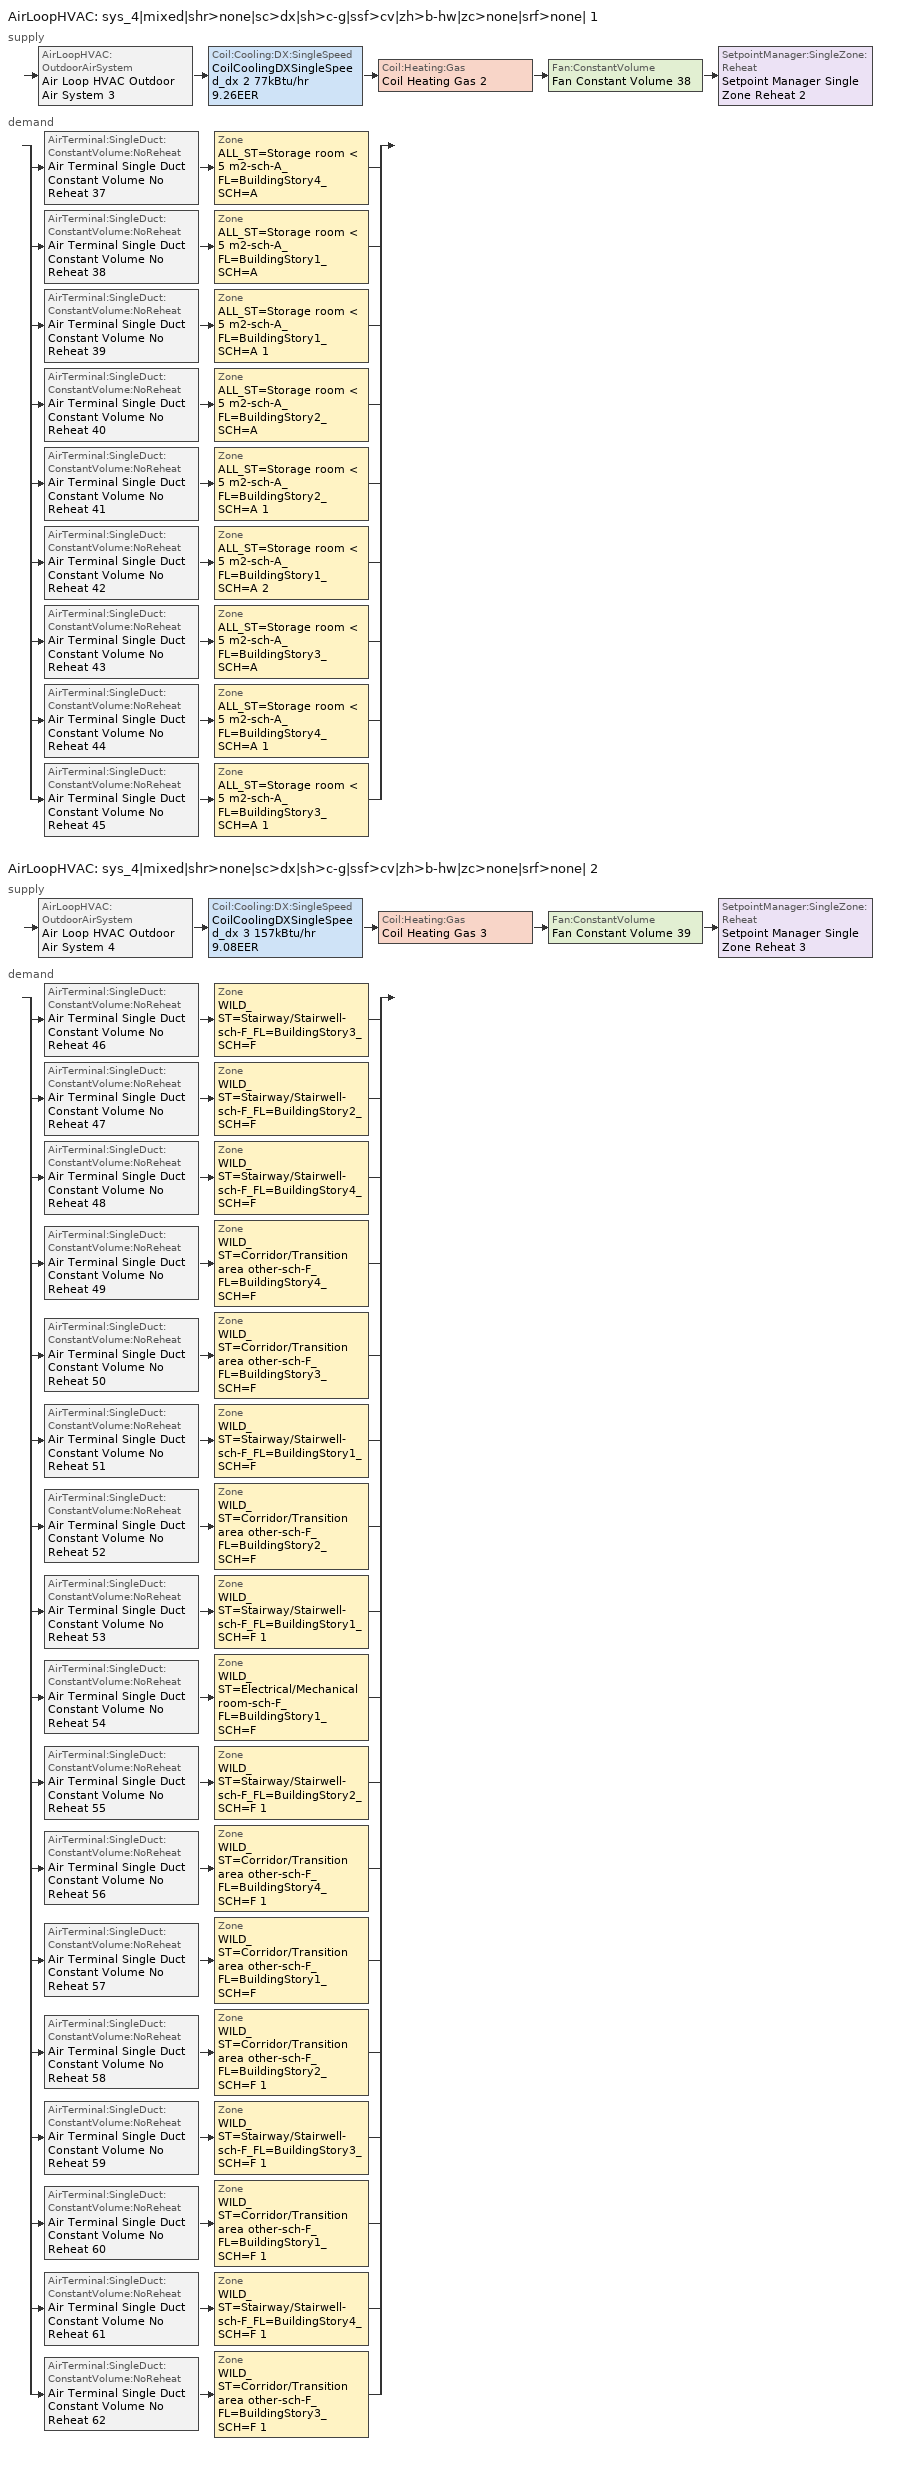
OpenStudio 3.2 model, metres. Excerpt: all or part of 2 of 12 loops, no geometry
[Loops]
AirLoopHVAC 'sys_4|mixed|shr>none|sc>dx|sh>c-g|ssf>cv|zh>b-hw|zc>none|srf>none| 1'
 supply: AirLoopHVAC:OutdoorAirSystem 'Air Loop HVAC Outdoor Air System 3' > Coil:Cooling:DX:SingleSpeed 'CoilCoolingDXSingleSpeed_dx 2 77kBtu/hr 9.26EER' > Coil:Heating:Gas 'Coil Heating Gas 2' > Fan:ConstantVolume 'Fan Constant Volume 38' > SetpointManager:SingleZone:Reheat 'Setpoint Manager Single Zone Reheat 2'
 demand: split
  | AirTerminal:SingleDuct:ConstantVolume:NoReheat 'Air Terminal Single Duct Constant Volume No Reheat 37' > Zone 'ALL_ST=Storage room < 5 m2-sch-A_FL=BuildingStory4_SCH=A'
  | AirTerminal:SingleDuct:ConstantVolume:NoReheat 'Air Terminal Single Duct Constant Volume No Reheat 38' > Zone 'ALL_ST=Storage room < 5 m2-sch-A_FL=BuildingStory1_SCH=A'
  | AirTerminal:SingleDuct:ConstantVolume:NoReheat 'Air Terminal Single Duct Constant Volume No Reheat 39' > Zone 'ALL_ST=Storage room < 5 m2-sch-A_FL=BuildingStory1_SCH=A 1'
  | AirTerminal:SingleDuct:ConstantVolume:NoReheat 'Air Terminal Single Duct Constant Volume No Reheat 40' > Zone 'ALL_ST=Storage room < 5 m2-sch-A_FL=BuildingStory2_SCH=A'
  | AirTerminal:SingleDuct:ConstantVolume:NoReheat 'Air Terminal Single Duct Constant Volume No Reheat 41' > Zone 'ALL_ST=Storage room < 5 m2-sch-A_FL=BuildingStory2_SCH=A 1'
  | AirTerminal:SingleDuct:ConstantVolume:NoReheat 'Air Terminal Single Duct Constant Volume No Reheat 42' > Zone 'ALL_ST=Storage room < 5 m2-sch-A_FL=BuildingStory1_SCH=A 2'
  | AirTerminal:SingleDuct:ConstantVolume:NoReheat 'Air Terminal Single Duct Constant Volume No Reheat 43' > Zone 'ALL_ST=Storage room < 5 m2-sch-A_FL=BuildingStory3_SCH=A'
  | AirTerminal:SingleDuct:ConstantVolume:NoReheat 'Air Terminal Single Duct Constant Volume No Reheat 44' > Zone 'ALL_ST=Storage room < 5 m2-sch-A_FL=BuildingStory4_SCH=A 1'
  | AirTerminal:SingleDuct:ConstantVolume:NoReheat 'Air Terminal Single Duct Constant Volume No Reheat 45' > Zone 'ALL_ST=Storage room < 5 m2-sch-A_FL=BuildingStory3_SCH=A 1'
AirLoopHVAC 'sys_4|mixed|shr>none|sc>dx|sh>c-g|ssf>cv|zh>b-hw|zc>none|srf>none| 2'
 supply: AirLoopHVAC:OutdoorAirSystem 'Air Loop HVAC Outdoor Air System 4' > Coil:Cooling:DX:SingleSpeed 'CoilCoolingDXSingleSpeed_dx 3 157kBtu/hr 9.08EER' > Coil:Heating:Gas 'Coil Heating Gas 3' > Fan:ConstantVolume 'Fan Constant Volume 39' > SetpointManager:SingleZone:Reheat 'Setpoint Manager Single Zone Reheat 3'
 demand: split
  | AirTerminal:SingleDuct:ConstantVolume:NoReheat 'Air Terminal Single Duct Constant Volume No Reheat 46' > Zone 'WILD_ST=Stairway/Stairwell-sch-F_FL=BuildingStory3_SCH=F'
  | AirTerminal:SingleDuct:ConstantVolume:NoReheat 'Air Terminal Single Duct Constant Volume No Reheat 47' > Zone 'WILD_ST=Stairway/Stairwell-sch-F_FL=BuildingStory2_SCH=F'
  | AirTerminal:SingleDuct:ConstantVolume:NoReheat 'Air Terminal Single Duct Constant Volume No Reheat 48' > Zone 'WILD_ST=Stairway/Stairwell-sch-F_FL=BuildingStory4_SCH=F'
  | AirTerminal:SingleDuct:ConstantVolume:NoReheat 'Air Terminal Single Duct Constant Volume No Reheat 49' > Zone 'WILD_ST=Corridor/Transition area other-sch-F_FL=BuildingStory4_SCH=F'
  | AirTerminal:SingleDuct:ConstantVolume:NoReheat 'Air Terminal Single Duct Constant Volume No Reheat 50' > Zone 'WILD_ST=Corridor/Transition area other-sch-F_FL=BuildingStory3_SCH=F'
  | AirTerminal:SingleDuct:ConstantVolume:NoReheat 'Air Terminal Single Duct Constant Volume No Reheat 51' > Zone 'WILD_ST=Stairway/Stairwell-sch-F_FL=BuildingStory1_SCH=F'
  | AirTerminal:SingleDuct:ConstantVolume:NoReheat 'Air Terminal Single Duct Constant Volume No Reheat 52' > Zone 'WILD_ST=Corridor/Transition area other-sch-F_FL=BuildingStory2_SCH=F'
  | AirTerminal:SingleDuct:ConstantVolume:NoReheat 'Air Terminal Single Duct Constant Volume No Reheat 53' > Zone 'WILD_ST=Stairway/Stairwell-sch-F_FL=BuildingStory1_SCH=F 1'
  | AirTerminal:SingleDuct:ConstantVolume:NoReheat 'Air Terminal Single Duct Constant Volume No Reheat 54' > Zone 'WILD_ST=Electrical/Mechanical room-sch-F_FL=BuildingStory1_SCH=F'
  | AirTerminal:SingleDuct:ConstantVolume:NoReheat 'Air Terminal Single Duct Constant Volume No Reheat 55' > Zone 'WILD_ST=Stairway/Stairwell-sch-F_FL=BuildingStory2_SCH=F 1'
  | AirTerminal:SingleDuct:ConstantVolume:NoReheat 'Air Terminal Single Duct Constant Volume No Reheat 56' > Zone 'WILD_ST=Corridor/Transition area other-sch-F_FL=BuildingStory4_SCH=F 1'
  | AirTerminal:SingleDuct:ConstantVolume:NoReheat 'Air Terminal Single Duct Constant Volume No Reheat 57' > Zone 'WILD_ST=Corridor/Transition area other-sch-F_FL=BuildingStory1_SCH=F'
  | AirTerminal:SingleDuct:ConstantVolume:NoReheat 'Air Terminal Single Duct Constant Volume No Reheat 58' > Zone 'WILD_ST=Corridor/Transition area other-sch-F_FL=BuildingStory2_SCH=F 1'
  | AirTerminal:SingleDuct:ConstantVolume:NoReheat 'Air Terminal Single Duct Constant Volume No Reheat 59' > Zone 'WILD_ST=Stairway/Stairwell-sch-F_FL=BuildingStory3_SCH=F 1'
  | AirTerminal:SingleDuct:ConstantVolume:NoReheat 'Air Terminal Single Duct Constant Volume No Reheat 60' > Zone 'WILD_ST=Corridor/Transition area other-sch-F_FL=BuildingStory1_SCH=F 1'
  | AirTerminal:SingleDuct:ConstantVolume:NoReheat 'Air Terminal Single Duct Constant Volume No Reheat 61' > Zone 'WILD_ST=Stairway/Stairwell-sch-F_FL=BuildingStory4_SCH=F 1'
  | AirTerminal:SingleDuct:ConstantVolume:NoReheat 'Air Terminal Single Duct Constant Volume No Reheat 62' > Zone 'WILD_ST=Corridor/Transition area other-sch-F_FL=BuildingStory3_SCH=F 1'
[Sizing:Zone] Zone Cooling Design Supply Air Temperature Input Method=TemperatureDifference; Zone Cooling Design Supply Air Temperature {C}=14; Zone Cooling Design Supply Air Temperature Difference {deltaC}=11; Zone Heating Design Supply Air Temperature Input Method=TemperatureDifference; Zone Heating Design Supply Air Temperature {C}=40; Zone Heating Design Supply Air Temperature Difference {deltaC}=21; Zone Cooling Design Supply Air Humidity Ratio {kg-H2O/kg-air}=0.0085; Zone Heating Design Supply Air Humidity Ratio {kg-H2O/kg-air}=0.008; Zone Heating Sizing Factor=1.3; Zone Cooling Sizing Factor=1.1; Cooling Design Air Flow Method=DesignDay; Heating Design Air Flow Method=DesignDay; Account for Dedicated Outdoor Air System=No; Dedicated Outdoor Air System Control Strategy=NeutralSupplyAir; Dedicated Outdoor Air Low Setpoint Temperature for Design {C}=autosize; Dedicated Outdoor Air High Setpoint Temperature for Design {C}=autosize
ALL_ST=Storage room < 5 m2-sch-A_FL=BuildingStory4_SCH=A; ALL_ST=Storage room < 5 m2-sch-A_FL=BuildingStory1_SCH=A; ALL_ST=Storage room < 5 m2-sch-A_FL=BuildingStory1_SCH=A 1; ALL_ST=Storage room < 5 m2-sch-A_FL=BuildingStory2_SCH=A; ALL_ST=Storage room < 5 m2-sch-A_FL=BuildingStory2_SCH=A 1; ALL_ST=Storage room < 5 m2-sch-A_FL=BuildingStory1_SCH=A 2; ALL_ST=Storage room < 5 m2-sch-A_FL=BuildingStory3_SCH=A; ALL_ST=Storage room < 5 m2-sch-A_FL=BuildingStory4_SCH=A 1; ALL_ST=Storage room < 5 m2-sch-A_FL=BuildingStory3_SCH=A 1; WILD_ST=Stairway/Stairwell-sch-F_FL=BuildingStory3_SCH=F; WILD_ST=Stairway/Stairwell-sch-F_FL=BuildingStory2_SCH=F; WILD_ST=Stairway/Stairwell-sch-F_FL=BuildingStory4_SCH=F; WILD_ST=Corridor/Transition area other-sch-F_FL=BuildingStory4_SCH=F; WILD_ST=Corridor/Transition area other-sch-F_FL=BuildingStory3_SCH=F; WILD_ST=Stairway/Stairwell-sch-F_FL=BuildingStory1_SCH=F; WILD_ST=Corridor/Transition area other-sch-F_FL=BuildingStory2_SCH=F; WILD_ST=Stairway/Stairwell-sch-F_FL=BuildingStory1_SCH=F 1; WILD_ST=Electrical/Mechanical room-sch-F_FL=BuildingStory1_SCH=F; WILD_ST=Stairway/Stairwell-sch-F_FL=BuildingStory2_SCH=F 1; WILD_ST=Corridor/Transition area other-sch-F_FL=BuildingStory4_SCH=F 1; WILD_ST=Corridor/Transition area other-sch-F_FL=BuildingStory1_SCH=F; WILD_ST=Corridor/Transition area other-sch-F_FL=BuildingStory2_SCH=F 1; WILD_ST=Stairway/Stairwell-sch-F_FL=BuildingStory3_SCH=F 1; WILD_ST=Corridor/Transition area other-sch-F_FL=BuildingStory1_SCH=F 1; WILD_ST=Stairway/Stairwell-sch-F_FL=BuildingStory4_SCH=F 1; WILD_ST=Corridor/Transition area other-sch-F_FL=BuildingStory3_SCH=F 1
[Zone equipment]
ALL_ST=Storage room < 5 m2-sch-A_FL=BuildingStory4_SCH=A: Zone HVAC Baseboard Convective Water 37, Air Terminal Single Duct Constant Volume No Reheat 37
ALL_ST=Storage room < 5 m2-sch-A_FL=BuildingStory1_SCH=A: Zone HVAC Baseboard Convective Water 38, Air Terminal Single Duct Constant Volume No Reheat 38
ALL_ST=Storage room < 5 m2-sch-A_FL=BuildingStory1_SCH=A 1: Zone HVAC Baseboard Convective Water 39, Air Terminal Single Duct Constant Volume No Reheat 39
ALL_ST=Storage room < 5 m2-sch-A_FL=BuildingStory2_SCH=A: Zone HVAC Baseboard Convective Water 40, Air Terminal Single Duct Constant Volume No Reheat 40
ALL_ST=Storage room < 5 m2-sch-A_FL=BuildingStory2_SCH=A 1: Zone HVAC Baseboard Convective Water 41, Air Terminal Single Duct Constant Volume No Reheat 41
ALL_ST=Storage room < 5 m2-sch-A_FL=BuildingStory1_SCH=A 2: Zone HVAC Baseboard Convective Water 42, Air Terminal Single Duct Constant Volume No Reheat 42
ALL_ST=Storage room < 5 m2-sch-A_FL=BuildingStory3_SCH=A: Zone HVAC Baseboard Convective Water 43, Air Terminal Single Duct Constant Volume No Reheat 43
ALL_ST=Storage room < 5 m2-sch-A_FL=BuildingStory4_SCH=A 1: Zone HVAC Baseboard Convective Water 44, Air Terminal Single Duct Constant Volume No Reheat 44
ALL_ST=Storage room < 5 m2-sch-A_FL=BuildingStory3_SCH=A 1: Zone HVAC Baseboard Convective Water 45, Air Terminal Single Duct Constant Volume No Reheat 45
WILD_ST=Stairway/Stairwell-sch-F_FL=BuildingStory3_SCH=F: Zone HVAC Baseboard Convective Water 46, Air Terminal Single Duct Constant Volume No Reheat 46
WILD_ST=Stairway/Stairwell-sch-F_FL=BuildingStory2_SCH=F: Zone HVAC Baseboard Convective Water 47, Air Terminal Single Duct Constant Volume No Reheat 47
WILD_ST=Stairway/Stairwell-sch-F_FL=BuildingStory4_SCH=F: Zone HVAC Baseboard Convective Water 48, Air Terminal Single Duct Constant Volume No Reheat 48
WILD_ST=Corridor/Transition area other-sch-F_FL=BuildingStory4_SCH=F: Zone HVAC Baseboard Convective Water 49, Air Terminal Single Duct Constant Volume No Reheat 49
WILD_ST=Corridor/Transition area other-sch-F_FL=BuildingStory3_SCH=F: Zone HVAC Baseboard Convective Water 50, Air Terminal Single Duct Constant Volume No Reheat 50
WILD_ST=Stairway/Stairwell-sch-F_FL=BuildingStory1_SCH=F: Zone HVAC Baseboard Convective Water 51, Air Terminal Single Duct Constant Volume No Reheat 51
WILD_ST=Corridor/Transition area other-sch-F_FL=BuildingStory2_SCH=F: Zone HVAC Baseboard Convective Water 52, Air Terminal Single Duct Constant Volume No Reheat 52
WILD_ST=Stairway/Stairwell-sch-F_FL=BuildingStory1_SCH=F 1: Zone HVAC Baseboard Convective Water 53, Air Terminal Single Duct Constant Volume No Reheat 53
WILD_ST=Electrical/Mechanical room-sch-F_FL=BuildingStory1_SCH=F: Zone HVAC Baseboard Convective Water 54, Air Terminal Single Duct Constant Volume No Reheat 54
WILD_ST=Stairway/Stairwell-sch-F_FL=BuildingStory2_SCH=F 1: Zone HVAC Baseboard Convective Water 55, Air Terminal Single Duct Constant Volume No Reheat 55
WILD_ST=Corridor/Transition area other-sch-F_FL=BuildingStory4_SCH=F 1: Zone HVAC Baseboard Convective Water 56, Air Terminal Single Duct Constant Volume No Reheat 56
WILD_ST=Corridor/Transition area other-sch-F_FL=BuildingStory1_SCH=F: Zone HVAC Baseboard Convective Water 57, Air Terminal Single Duct Constant Volume No Reheat 57
WILD_ST=Corridor/Transition area other-sch-F_FL=BuildingStory2_SCH=F 1: Zone HVAC Baseboard Convective Water 58, Air Terminal Single Duct Constant Volume No Reheat 58
WILD_ST=Stairway/Stairwell-sch-F_FL=BuildingStory3_SCH=F 1: Zone HVAC Baseboard Convective Water 59, Air Terminal Single Duct Constant Volume No Reheat 59
WILD_ST=Corridor/Transition area other-sch-F_FL=BuildingStory1_SCH=F 1: Zone HVAC Baseboard Convective Water 60, Air Terminal Single Duct Constant Volume No Reheat 60
WILD_ST=Stairway/Stairwell-sch-F_FL=BuildingStory4_SCH=F 1: Zone HVAC Baseboard Convective Water 61, Air Terminal Single Duct Constant Volume No Reheat 61
WILD_ST=Corridor/Transition area other-sch-F_FL=BuildingStory3_SCH=F 1: Zone HVAC Baseboard Convective Water 62, Air Terminal Single Duct Constant Volume No Reheat 62
[AirLoopHVAC] Design Supply Air Flow Rate {m3/s}=autosize; Design Return Air Flow Fraction of Supply Air Flow=1
Name | Availability Schedule
sys_4|mixed|shr>none|sc>dx|sh>c-g|ssf>cv|zh>b-hw|zc>none|srf>none| 1 | sys_4|mixed|shr>none|sc>dx|sh>c-g|ssf>cv|zh>b-hw|zc>none|srf>none| 1 Occ Sch
sys_4|mixed|shr>none|sc>dx|sh>c-g|ssf>cv|zh>b-hw|zc>none|srf>none| 2 | sys_4|mixed|shr>none|sc>dx|sh>c-g|ssf>cv|zh>b-hw|zc>none|srf>none| 2 Occ Sch
[Sizing:System] Type of Load to Size On=Sensible; Design Outdoor Air Flow Rate {m3/s}=Autosize; Central Heating Maximum System Air Flow Ratio=1; Preheat Design Temperature {C}=7; Preheat Design Humidity Ratio {kg-H2O/kg-Air}=0.008; Precool Design Temperature {C}=13; Precool Design Humidity Ratio {kg-H2O/kg-Air}=0.008; Central Cooling Design Supply Air Temperature {C}=13; Central Heating Design Supply Air Temperature {C}=43; Sizing Option=NonCoincident; 100% Outdoor Air in Cooling=No; 100% Outdoor Air in Heating=No; Central Cooling Design Supply Air Humidity Ratio {kg-H2O/kg-Air}=0.0085; Central Heating Design Supply Air Humidity Ratio {kg-H2O/kg-Air}=0.008; Cooling Design Air Flow Method=DesignDay; Cooling Design Air Flow Rate {m3/s}=0; Heating Design Air Flow Method=DesignDay; Heating Design Air Flow Rate {m3/s}=0; System Outdoor Air Method=ZoneSum; Zone Maximum Outdoor Air Fraction=1; Cooling Supply Air Flow Rate Per Floor Area {m3/s-m2}=0.00996765; Cooling Fraction of Autosized Cooling Supply Air Flow Rate=1; Cooling Supply Air Flow Rate Per Unit Cooling Capacity {m3/s-W}=3.94755e-05; Heating Supply Air Flow Rate Per Floor Area {m3/s-m2}=0.00996765; Heating Fraction of Autosized Heating Supply Air Flow Rate=1; Heating Fraction of Autosized Cooling Supply Air Flow Rate=1; Heating Supply Air Flow Rate Per Unit Heating Capacity {m3/s-W}=3.15882e-05; Cooling Design Capacity Method=CoolingDesignCapacity; Cooling Design Capacity {W}=autosize; Cooling Design Capacity Per Floor Area {W/m2}=234.7; Fraction of Autosized Cooling Design Capacity=1; Heating Design Capacity Method=HeatingDesignCapacity; Heating Design Capacity {W}=autosize; Heating Design Capacity Per Floor Area {W/m2}=157; Fraction of Autosized Heating Design Capacity=1; Central Cooling Capacity Control Method=OnOff
sys_4|mixed|shr>none|sc>dx|sh>c-g|ssf>cv|zh>b-hw|zc>none|srf>none| 1; sys_4|mixed|shr>none|sc>dx|sh>c-g|ssf>cv|zh>b-hw|zc>none|srf>none| 2
[Fan:ConstantVolume] Availability Schedule=Always On Discrete; Fan Total Efficiency=0.39975; Pressure Rise {Pa}=640; Maximum Flow Rate {m3/s}=AutoSize; Motor Efficiency=0.615
Fan Constant Volume 38; Fan Constant Volume 39
[Coil:Cooling:DX:SingleSpeed] Availability Schedule=Always On Discrete; Rated Total Cooling Capacity {W}=autosize; Rated Sensible Heat Ratio=autosize; Rated Air Flow Rate {m3/s}=autosize; Rated Evaporator Fan Power Per Volume Flow Rate {W/(m3/s)}=773.3; Total Cooling Capacity Function of Temperature Curve=DXCOOL-NECB2011-REF-CAPFT; Total Cooling Capacity Function of Flow Fraction Curve=DXCOOL-NECB2011-REF-CAPFFLOW; Energy Input Ratio Function of Temperature Curve=DXCOOL-NECB2011-REF-COOLEIRFT; Energy Input Ratio Function of Flow Fraction Curve=DXCOOL-NECB2011-REF-COOLEIRFFLOW; Part Load Fraction Correlation Curve=DXCOOL-NECB2011-REF-COOLPLFFPLR; Minimum Outdoor Dry-Bulb Temperature for Compressor Operation {C}=-25; Condenser Type=AirCooled; Evaporative Condenser Effectiveness=0; Evaporative Condenser Air Flow Rate {m3/s}=Autosize; Evaporative Condenser Pump Rated Power Consumption {W}=Autosize; Crankcase Heater Capacity {W}=0; Maximum Outdoor Dry-Bulb Temperature for Crankcase Heater Operation {C}=0; Basin Heater Capacity {W/K}=0; Basin Heater Setpoint Temperature {C}=10
Name | Rated COP {W/W}
CoilCoolingDXSingleSpeed_dx 2 77kBtu/hr 9.26EER | 3.21949
CoilCoolingDXSingleSpeed_dx 3 157kBtu/hr 9.08EER | 3.15956
[Controller:OutdoorAir] Minimum Outdoor Air Flow Rate {m3/s}=autosize; Maximum Outdoor Air Flow Rate {m3/s}=Autosize; Economizer Control Type=DifferentialEnthalpy; Economizer Control Action Type=ModulateFlow; Lockout Type=NoLockout; Minimum Limit Type=FixedMinimum; High Humidity Control=No; Heat Recovery Bypass Control Type=BypassWhenWithinEconomizerLimits
Name | Minimum Outdoor Air Schedule | Controller Mechanical Ventilation
Controller Outdoor Air 3 | sys_4|mixed|shr>none|sc>dx|sh>c-g|ssf>cv|zh>b-hw|zc>none|srf>none| 1 Occ Sch | Controller Mechanical Ventilation 3
Controller Outdoor Air 4 | sys_4|mixed|shr>none|sc>dx|sh>c-g|ssf>cv|zh>b-hw|zc>none|srf>none| 2 Occ Sch | Controller Mechanical Ventilation 4
[Controller:MechanicalVentilation] Availability Schedule=Always On Discrete; System Outdoor Air Method=ZoneSum
Controller Mechanical Ventilation 3; Controller Mechanical Ventilation 4
[AirLoopHVAC:OutdoorAirSystem]
Name | Controller
Air Loop HVAC Outdoor Air System 3 | Controller Outdoor Air 3
Air Loop HVAC Outdoor Air System 4 | Controller Outdoor Air 4
[AirTerminal:SingleDuct:ConstantVolume:NoReheat] Availability Schedule=Always On Discrete; Maximum Air Flow Rate {m3/s}=AutoSize
Air Terminal Single Duct Constant Volume No Reheat 37; Air Terminal Single Duct Constant Volume No Reheat 38; Air Terminal Single Duct Constant Volume No Reheat 39; Air Terminal Single Duct Constant Volume No Reheat 40; Air Terminal Single Duct Constant Volume No Reheat 41; Air Terminal Single Duct Constant Volume No Reheat 42; Air Terminal Single Duct Constant Volume No Reheat 43; Air Terminal Single Duct Constant Volume No Reheat 44; Air Terminal Single Duct Constant Volume No Reheat 45; Air Terminal Single Duct Constant Volume No Reheat 46; Air Terminal Single Duct Constant Volume No Reheat 47; Air Terminal Single Duct Constant Volume No Reheat 48; Air Terminal Single Duct Constant Volume No Reheat 49; Air Terminal Single Duct Constant Volume No Reheat 50; Air Terminal Single Duct Constant Volume No Reheat 51; Air Terminal Single Duct Constant Volume No Reheat 52; Air Terminal Single Duct Constant Volume No Reheat 53; Air Terminal Single Duct Constant Volume No Reheat 54; Air Terminal Single Duct Constant Volume No Reheat 55; Air Terminal Single Duct Constant Volume No Reheat 56; Air Terminal Single Duct Constant Volume No Reheat 57; Air Terminal Single Duct Constant Volume No Reheat 58; Air Terminal Single Duct Constant Volume No Reheat 59; Air Terminal Single Duct Constant Volume No Reheat 60; Air Terminal Single Duct Constant Volume No Reheat 61; Air Terminal Single Duct Constant Volume No Reheat 62
[Coil:Heating:Gas] Availability Schedule=Always On Discrete; Nominal Capacity {W}=AutoSize; Parasitic Electric Load {W}=0; Part Load Fraction Correlation Curve=FURNACE-EFFPLR-NECB2011; Parasitic Gas Load {W}=0
Name | Gas Burner Efficiency
Coil Heating Gas 2 | 0.924
Coil Heating Gas 3 | 0.81
[SetpointManager:SingleZone:Reheat] Minimum Supply Air Temperature {C}=13; Maximum Supply Air Temperature {C}=43
Name | Control Zone
Setpoint Manager Single Zone Reheat 2 | ALL_ST=Storage room < 5 m2-sch-A_FL=BuildingStory4_SCH=A
Setpoint Manager Single Zone Reheat 3 | WILD_ST=Stairway/Stairwell-sch-F_FL=BuildingStory3_SCH=F
[Schedule:Ruleset]
Name | Default Day Schedule | Summer Design Day Schedule | Winter Design Day Schedule
sys_4|mixed|shr>none|sc>dx|sh>c-g|ssf>cv|zh>b-hw|zc>none|srf>none| 1 Occ Sch | sys_4|mixed|shr>none|sc>dx|sh>c-g|ssf>cv|zh>b-hw|zc>none|srf>none| 1 Occ Sch Default | sys_4|mixed|shr>none|sc>dx|sh>c-g|ssf>cv|zh>b-hw|zc>none|srf>none| 1 Occ Sch Summer Design Day | sys_4|mixed|shr>none|sc>dx|sh>c-g|ssf>cv|zh>b-hw|zc>none|srf>none| 1 Occ Sch Winter Design Day
sys_4|mixed|shr>none|sc>dx|sh>c-g|ssf>cv|zh>b-hw|zc>none|srf>none| 2 Occ Sch | sys_4|mixed|shr>none|sc>dx|sh>c-g|ssf>cv|zh>b-hw|zc>none|srf>none| 2 Occ Sch Default | sys_4|mixed|shr>none|sc>dx|sh>c-g|ssf>cv|zh>b-hw|zc>none|srf>none| 2 Occ Sch Summer Design Day | sys_4|mixed|shr>none|sc>dx|sh>c-g|ssf>cv|zh>b-hw|zc>none|srf>none| 2 Occ Sch Winter Design Day
[Schedule:Day]
sys_4|mixed|shr>none|sc>dx|sh>c-g|ssf>cv|zh>b-hw|zc>none|srf>none| 1 Occ Sch Default: 8, 0, 0, 19, 0, 1, 24, 0, 0
sys_4|mixed|shr>none|sc>dx|sh>c-g|ssf>cv|zh>b-hw|zc>none|srf>none| 1 Occ Sch Winter Design Day; sys_4|mixed|shr>none|sc>dx|sh>c-g|ssf>cv|zh>b-hw|zc>none|srf>none| 1 Occ Sch Summer Design Day; sys_4|mixed|shr>none|sc>dx|sh>c-g|ssf>cv|zh>b-hw|zc>none|srf>none| 2 Occ Sch Winter Design Day; sys_4|mixed|shr>none|sc>dx|sh>c-g|ssf>cv|zh>b-hw|zc>none|srf>none| 2 Occ Sch Summer Design Day: 24, 0, 1
sys_4|mixed|shr>none|sc>dx|sh>c-g|ssf>cv|zh>b-hw|zc>none|srf>none| 1 Occ Sch Sunday: 24, 0, 0
sys_4|mixed|shr>none|sc>dx|sh>c-g|ssf>cv|zh>b-hw|zc>none|srf>none| 2 Occ Sch Default: 10, 0, 1, 16, 0, 0, 24, 0, 1
[Schedule:Rule]
sys_4|mixed|shr>none|sc>dx|sh>c-g|ssf>cv|zh>b-hw|zc>none|srf>none| 1 Occ Sch Sunday Rule: Schedule Ruleset=sys_4|mixed|shr>none|sc>dx|sh>c-g|ssf>cv|zh>b-hw|zc>none|srf>none| 1 Occ Sch; Rule Order=0; Day Schedule=sys_4|mixed|shr>none|sc>dx|sh>c-g|ssf>cv|zh>b-hw|zc>none|srf>none| 1 Occ Sch Sunday; Apply Sunday=Yes; Apply Saturday=Yes; Date Specification Type=DateRange; Start Month=1; Start Day=1; End Month=12; End Day=31
[Schedule:Constant]
Always On Discrete: Value=1
[Curve:Biquadratic] Minimum Value of x=13; Maximum Value of x=24; Minimum Value of y=24; Maximum Value of y=46
Name | Coefficient1 Constant | Coefficient2 x | Coefficient3 x**2 | Coefficient4 y | Coefficient5 y**2 | Coefficient6 x*y
DXCOOL-NECB2011-REF-CAPFT | 0.867905 | 0.0142459 | 0.00055436 | -0.0075575 | 3.3e-05 | -0.0001918
DXCOOL-NECB2011-REF-COOLEIRFT | 0.114171 | 0.0281822 | -0.0004199 | 0.0214108 | 0.000161028 | -0.000679104
[Curve:Quadratic] Minimum Value of x=0.5; Maximum Value of x=1.5
Name | Coefficient1 Constant | Coefficient2 x | Coefficient3 x**2
DXCOOL-NECB2011-REF-CAPFFLOW | 0.8 | 0.2 | 0
DXCOOL-NECB2011-REF-COOLEIRFFLOW | 1.1552 | -0.1808 | 0.0256
[Curve:Cubic] Maximum Value of x=1
Name | Coefficient1 Constant | Coefficient2 x | Coefficient3 x**2 | Coefficient4 x**3 | Minimum Value of x
DXCOOL-NECB2011-REF-COOLPLFFPLR | 0.0277 | 4.9151 | -8.184 | 4.2702 | 0.7
FURNACE-EFFPLR-NECB2011 | 0.722 | 0.8211 | -1.0396 | 0.5 | 0
